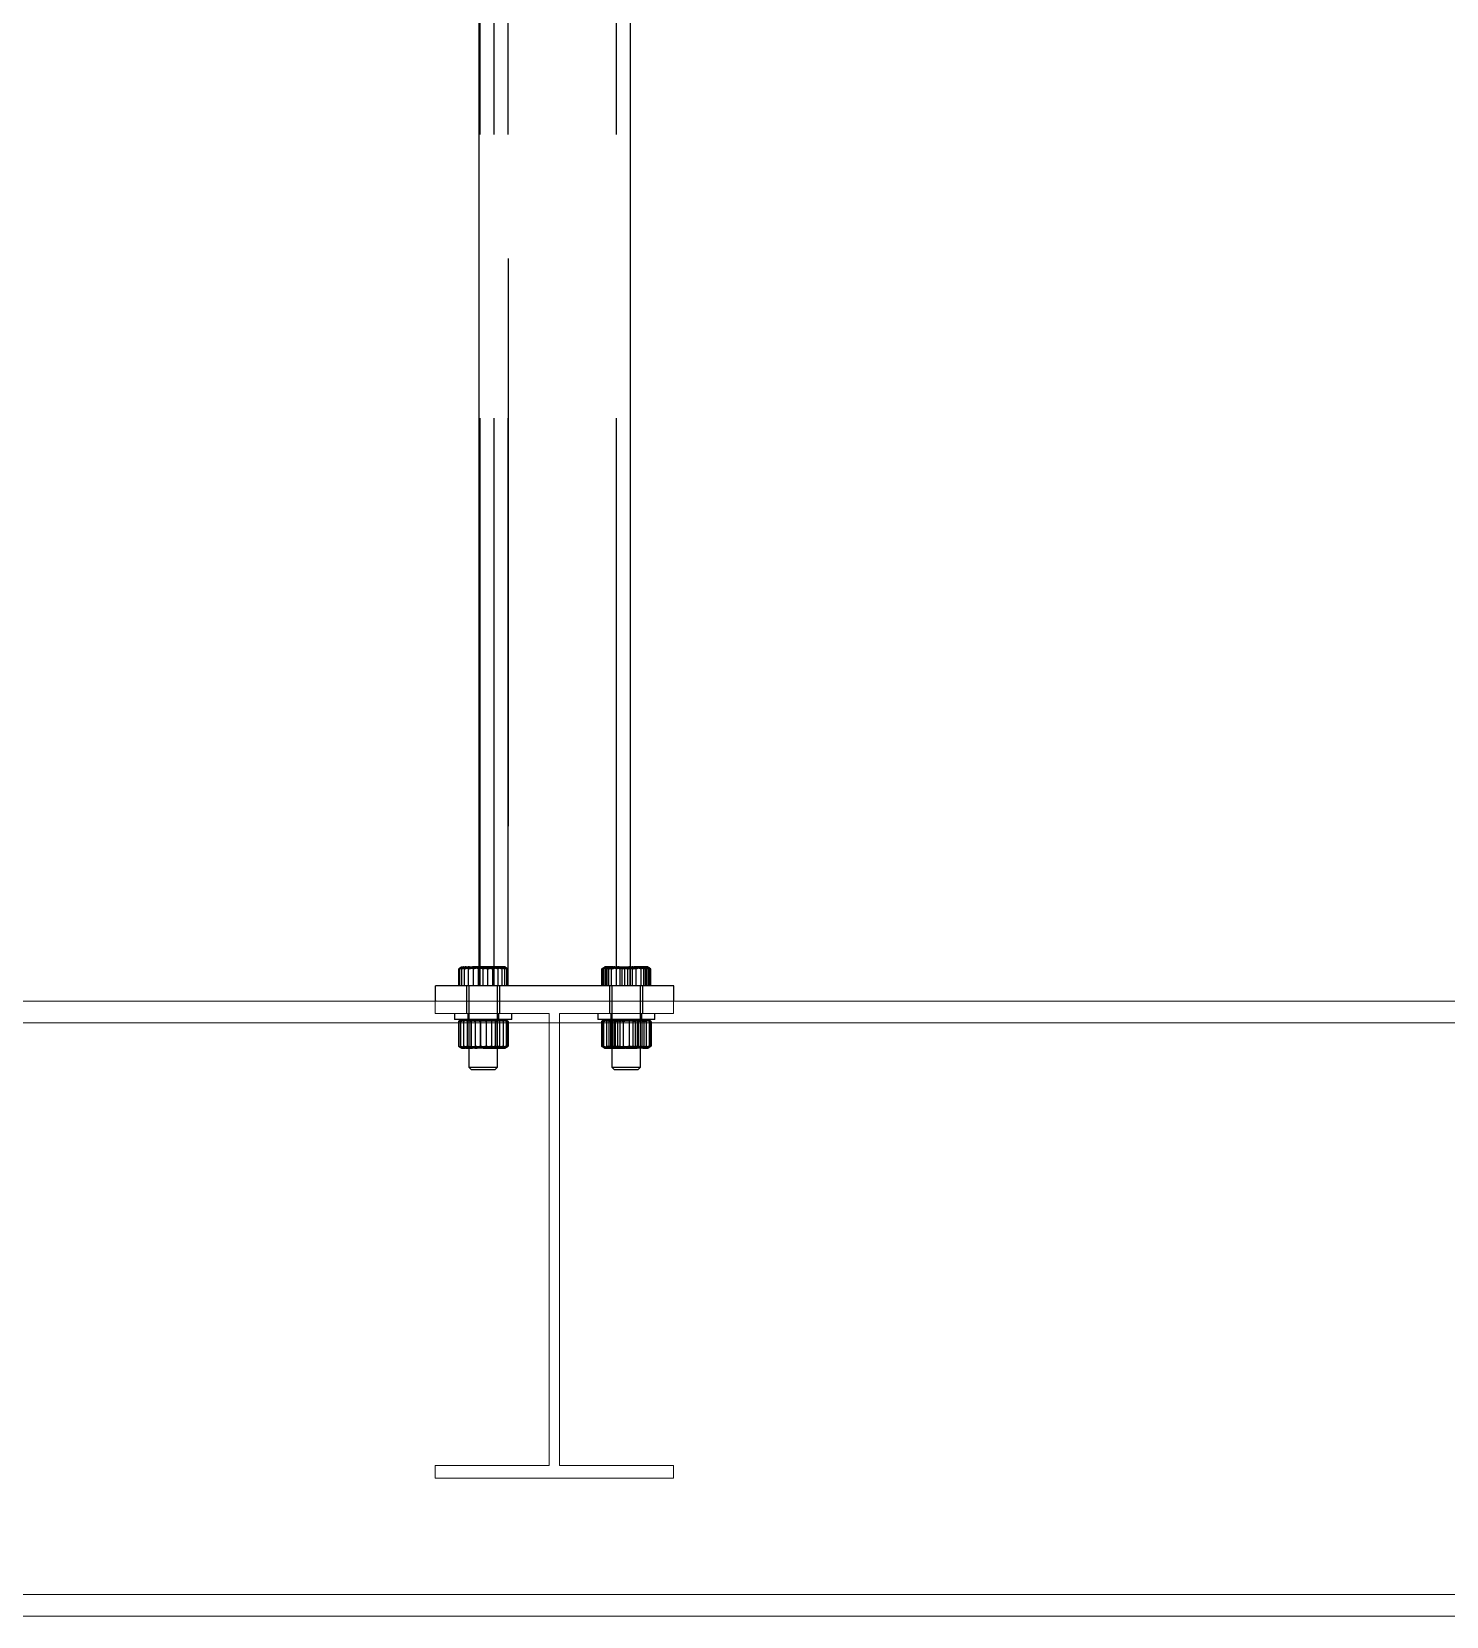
# Model space of a CAD drawing. Header units: metres. Extents: x 0 to 63075, y 0 to 44550.
# Drawn here: x 36156 to 36749, y 33414 to 34079 of the extents above; entities that cross this region are included whole.
import ezdxf

# ---------------------------------------------------------------- set-up
doc = ezdxf.new("R2010")
doc.units = ezdxf.units.M
doc.header["$LTSCALE"] = 75
doc.linetypes.add('DASHED2', pattern=[0.375, 0.25, -0.125])
doc.linetypes.add('HIDDEN2', pattern=[4.7625, 3.175, -1.5875])
for name, color, linetype in [('SDM', 7, 'Continuous'), ('SL1', 8, 'Continuous'), ('SL4', 4, 'Continuous'), ('ST1', 7, 'HIDDEN2')]:
    doc.layers.add(name, color=color, linetype=linetype)

# ---------------------------------------------------------------- blocks, each defined once
blk = doc.blocks.new('A$C24fbfe94')
at = {"layer": 'SL1', "lineweight": 0}
for p, q in [((2950.01, 4290), (2267.01, 4290)), ((3050.01, 4290), (2950.01, 4290)), ((2950.01, 4290), (2950.01, 4284.8)), ((3714.51, 4290), (3050.01, 4290)), ((3050.01, 4290), (3050.01, 4284.8)), ((2997.86, 4280.9), (2203.41, 4280.9)), ((2950.01, 4284.8), (2997.86, 4284.8)), ((2997.86, 4284.8), (2997.86, 4095.2)), ((3050.01, 4284.8), (3002.16, 4284.8)), ((3002.16, 4284.8), (3002.16, 4095.2)), ((3714.51, 4280.9), (3002.16, 4280.9)), ((2997.86, 4095.2), (2950.01, 4095.2)), ((2950.01, 4095.2), (2950.01, 4090)), ((3050.01, 4095.2), (3002.16, 4095.2)), ((3050.01, 4090), (3050.01, 4095.2)), ((2950.01, 4090), (3050.01, 4090)), ((3714.51, 4041.1), (1385.51, 4041.1)), ((3714.51, 4032), (1385.51, 4032))]:
    blk.add_line(p, q, dxfattribs=at)
at = {"layer": 'SL1', "linetype": 'DASHED2', "lineweight": 0}
for p, q in [((3050.01, 4290), (2950.01, 4290)), ((3050.01, 4290), (2950.01, 4290)), ((2950.01, 4290), (2950.01, 4284.8)), ((3050.01, 4284.8), (3050.01, 4290)), ((2950.01, 4284.8), (2997.86, 4284.8)), ((2997.86, 4284.8), (2997.86, 4095.2)), ((3002.16, 4280.9), (2997.86, 4280.9)), ((3002.16, 4095.2), (3002.16, 4284.8)), ((3002.16, 4284.8), (3050.01, 4284.8)), ((2997.86, 4095.2), (2950.01, 4095.2)), ((2950.01, 4095.2), (2950.01, 4090)), ((3050.01, 4095.2), (3002.16, 4095.2)), ((3050.01, 4090), (3050.01, 4095.2)), ((2950.01, 4090), (3050.01, 4090))]:
    blk.add_line(p, q, dxfattribs=at)
blk = doc.blocks.new('A$Cf5e9a517')
at = {"layer": 'SL4'}
for p, q in [((181.25, 120.65), (181.25, 1456.35)), ((244.75, 120.65), (244.75, 1456.35)), ((172.68, 112.7), (172.68, 119.85)), ((173.18, 112.7), (173.18, 119.85)), ((173.84, 120.56), (173.2, 120.19)), ((174, 120.65), (178.5, 120.65)), ((174, 112.7), (174, 119.85)), ((187.5, 120.65), (178.5, 120.65)), ((183, 112.7), (183, 119.85)), ((192, 120.65), (187.5, 120.65)), ((192, 112.7), (192, 119.85)), ((233.28, 112.7), (233.28, 119.85)), ((237.3, 120.65), (234, 120.65)), ((237.3, 120.65), (246.18, 120.65)), ((241.32, 112.7), (241.32, 119.85)), ((251.88, 120.65), (246.18, 120.65)), ((251.04, 112.7), (251.04, 119.85)), ((252.8, 120.19), (252.32, 120.47)), ((252.72, 112.7), (252.72, 119.85)), ((252.77, 119.93), (253.03, 119.85)), ((253.32, 119.85), (252.78, 120.16)), ((253.03, 112.7), (253.03, 119.85)), ((253.17, 119.9), (253.32, 119.85)), ((253.32, 112.7), (253.32, 119.85)), ((163, 106.35), (163, 112.7)), ((263, 112.7), (163, 112.7)), ((163.29, 106.35), (163, 106.35)), ((263, 106.35), (263, 112.7)), ((171, 101.12), (171, 98.62)), ((195, 98.62), (195, 101.12)), ((231, 101.12), (231, 98.62)), ((255, 98.62), (255, 101.12)), ((195, 98.62), (171, 98.62)), ((174, 98.62), (172.61, 97.82)), ((172.61, 97.82), (172.61, 87.42)), ((177.8, 97.82), (177.8, 87.42)), ((188.2, 97.82), (188.2, 87.42)), ((193.39, 97.82), (192, 98.62)), ((193.39, 97.82), (193.39, 87.42)), ((235.4, 98.62), (231, 98.62)), ((232.63, 97.82), (232.63, 87.42)), ((232.74, 97.82), (232.74, 87.42)), ((233.37, 98.25), (232.96, 98.02)), ((234, 98.62), (233.37, 98.25)), ((255, 98.62), (235.4, 98.62)), ((236.42, 97.82), (236.42, 87.42)), ((246.67, 97.82), (246.67, 87.42)), ((252.63, 98.25), (252, 98.62)), ((253.26, 97.82), (252.62, 98.23)), ((253.04, 98.02), (252.63, 98.25)), ((253.26, 97.82), (253.26, 87.42)), ((253.37, 97.82), (253.37, 87.42)), ((172.61, 87.42), (174, 86.62)), ((174, 86.62), (175.21, 86.62)), ((183, 86.62), (175.21, 86.62)), ((177, 86.62), (177, 78.66)), ((183, 86.62), (190.79, 86.62)), ((189, 78.66), (189, 86.62)), ((190.79, 86.62), (192, 86.62)), ((192, 86.62), (193.39, 87.42)), ((232.96, 87.22), (233.37, 86.99)), ((233.37, 86.99), (234, 86.62)), ((234, 86.62), (234.58, 86.62)), ((234.58, 86.62), (241.54, 86.62)), ((237, 86.62), (237, 78.66)), ((249.96, 86.62), (241.54, 86.62)), ((249, 78.66), (249, 86.62)), ((249.96, 86.62), (252, 86.62)), ((252, 86.62), (252.63, 86.99)), ((253.26, 87.42), (252.62, 87.01)), ((252.63, 86.99), (253.04, 87.22)), ((177, 78.66), (177.96, 77.7)), ((177, 78.66), (189, 78.66)), ((177.96, 77.7), (188.04, 77.7)), ((188.04, 77.7), (189, 78.66)), ((237, 78.66), (237.96, 77.7)), ((237, 78.66), (239.2, 78.66)), ((237.96, 77.7), (239.81, 77.7)), ((239.2, 78.66), (249, 78.66)), ((239.81, 77.7), (248.04, 77.7)), ((248.04, 77.7), (249, 78.66))]:
    blk.add_line(p, q, dxfattribs=at)
for points, knots in [([(172.68, 119.85), (172.81, 119.95), (172.98, 120.09), (173.17, 120.15), (173.22, 120.16)], [0, 0, 0, 0, 0.741562, 1, 1, 1, 1]), ([(173.18, 119.85), (173.24, 119.94), (173.56, 120.41), (173.89, 120.55), (174.16, 120.65)], [0, 0, 0, 0, 0.1963527, 1, 1, 1, 1]), ([(174, 119.85), (174.73, 120.07), (176.21, 120.52), (177.73, 120.61), (178.5, 120.65)], [0, 0, 0, 0, 0.495458, 1, 1, 1, 1]), ([(174, 120.65), (174, 120.64), (174, 120.61), (174, 120.18), (174, 119.85)], [0, 0, 0, 0, 0.220364, 1, 1, 1, 1]), ([(178.5, 120.65), (178.61, 120.65), (179.41, 120.64), (180.94, 120.47), (182.31, 120.05), (183, 119.85)], [0, 0, 0, 0, 0.07009, 0.530784, 1, 1, 1, 1]), ([(183, 119.85), (183.73, 120.07), (185.21, 120.52), (186.73, 120.61), (187.5, 120.65)], [0, 0, 0, 0, 0.495458, 1, 1, 1, 1]), ([(187.5, 120.65), (187.61, 120.65), (188.41, 120.64), (189.94, 120.47), (191.31, 120.05), (192, 119.85)], [0, 0, 0, 0, 0.07009, 0.530784, 1, 1, 1, 1]), ([(192, 119.85), (192, 120.18), (192, 120.61), (192, 120.64), (192, 120.65)], [0, 0, 0, 0, 0.779636, 1, 1, 1, 1]), ([(233.28, 119.85), (233.53, 119.94), (234.84, 120.41), (236.2, 120.55), (237.3, 120.65)], [0, 0, 0, 0, 0.196353, 1, 1, 1, 1]), ([(234.12, 120.65), (234.1, 120.65), (233.95, 120.64), (233.66, 120.47), (233.41, 120.05), (233.28, 119.85)], [0, 0, 0, 0, 0.07009, 0.530784, 1, 1, 1, 1]), ([(237.3, 120.65), (237.6, 120.64), (238.96, 120.61), (240.28, 120.18), (241.32, 119.85)], [0, 0, 0, 0, 0.220364, 1, 1, 1, 1]), ([(241.32, 119.85), (242.11, 120.07), (243.7, 120.52), (245.35, 120.61), (246.18, 120.65)], [0, 0, 0, 0, 0.495458, 1, 1, 1, 1]), ([(246.18, 120.65), (246.29, 120.65), (247.17, 120.64), (248.81, 120.47), (250.29, 120.05), (251.04, 119.85)], [0, 0, 0, 0, 0.07009, 0.530784, 1, 1, 1, 1]), ([(251.04, 119.85), (251.18, 120.07), (251.45, 120.52), (251.74, 120.61), (251.88, 120.65)], [0, 0, 0, 0, 0.495458, 1, 1, 1, 1]), ([(251.88, 120.65), (251.9, 120.65), (252.05, 120.64), (252.34, 120.47), (252.59, 120.05), (252.72, 119.85)], [0, 0, 0, 0, 0.07009, 0.530784, 1, 1, 1, 1]), ([(253.03, 119.85), (252.81, 120.1), (252.58, 120.37), (252.33, 120.45), (252.31, 120.45)], [0, 0, 0, 0, 0.902304, 1, 1, 1, 1]), ([(172.61, 97.82), (173.03, 98.04), (173.88, 98.49), (174.76, 98.58), (175.21, 98.62)], [0, 0, 0, 0, 0.495458, 1, 1, 1, 1]), ([(175.21, 98.62), (175.27, 98.62), (175.73, 98.61), (176.61, 98.44), (177.4, 98.02), (177.8, 97.82)], [0, 0, 0, 0, 0.07009, 0.530784, 1, 1, 1, 1]), ([(183, 98.62), (182.53, 98.61), (180.77, 98.56), (179.06, 98.13), (177.8, 97.82)], [0, 0, 0, 0, 0.268634, 1, 1, 1, 1]), ([(188.2, 97.82), (187.76, 97.94), (186.07, 98.41), (184.31, 98.53), (183, 98.62)], [0, 0, 0, 0, 0.2575513, 1, 1, 1, 1]), ([(188.2, 97.82), (188.62, 98.04), (189.47, 98.49), (190.35, 98.58), (190.79, 98.62)], [0, 0, 0, 0, 0.495458, 1, 1, 1, 1]), ([(190.79, 98.62), (190.86, 98.62), (191.32, 98.61), (192.2, 98.44), (192.99, 98.02), (193.39, 97.82)], [0, 0, 0, 0, 0.07009, 0.530784, 1, 1, 1, 1]), ([(232.74, 97.82), (233.04, 98.04), (233.64, 98.49), (234.27, 98.58), (234.58, 98.62)], [0, 0, 0, 0, 0.495458, 1, 1, 1, 1]), ([(234.58, 98.62), (234.62, 98.62), (234.95, 98.61), (235.57, 98.44), (236.13, 98.02), (236.42, 97.82)], [0, 0, 0, 0, 0.07009, 0.5307844, 1, 1, 1, 1]), ([(236.42, 97.82), (237.25, 98.04), (238.93, 98.49), (240.67, 98.58), (241.54, 98.62)], [0, 0, 0, 0, 0.495458, 1, 1, 1, 1]), ([(241.54, 98.62), (241.66, 98.62), (242.59, 98.61), (244.32, 98.44), (245.88, 98.02), (246.67, 97.82)], [0, 0, 0, 0, 0.07009, 0.530784, 1, 1, 1, 1]), ([(249.96, 98.62), (249.66, 98.61), (248.55, 98.56), (247.46, 98.13), (246.67, 97.82)], [0, 0, 0, 0, 0.268634, 1, 1, 1, 1]), ([(253.26, 97.82), (252.98, 97.94), (251.91, 98.41), (250.79, 98.53), (249.96, 98.62)], [0, 0, 0, 0, 0.2575513, 1, 1, 1, 1]), ([(172.61, 87.42), (173.03, 87.2), (173.88, 86.75), (174.76, 86.66), (175.21, 86.62)], [0, 0, 0, 0, 0.495458, 1, 1, 1, 1]), ([(175.21, 86.62), (175.27, 86.62), (175.73, 86.63), (176.61, 86.8), (177.4, 87.22), (177.8, 87.42)], [0, 0, 0, 0, 0.07009, 0.530784, 1, 1, 1, 1]), ([(183, 86.62), (182.53, 86.63), (180.77, 86.68), (179.06, 87.11), (177.8, 87.42)], [0, 0, 0, 0, 0.268634, 1, 1, 1, 1]), ([(188.2, 87.42), (187.76, 87.3), (186.07, 86.83), (184.31, 86.71), (183, 86.62)], [0, 0, 0, 0, 0.2575513, 1, 1, 1, 1]), ([(188.2, 87.42), (188.62, 87.2), (189.47, 86.75), (190.35, 86.66), (190.79, 86.62)], [0, 0, 0, 0, 0.495458, 1, 1, 1, 1]), ([(190.79, 86.62), (190.86, 86.62), (191.32, 86.63), (192.2, 86.8), (192.99, 87.22), (193.39, 87.42)], [0, 0, 0, 0, 0.07009, 0.530784, 1, 1, 1, 1]), ([(232.74, 87.42), (233.04, 87.2), (233.64, 86.75), (234.27, 86.66), (234.58, 86.62)], [0, 0, 0, 0, 0.495458, 1, 1, 1, 1]), ([(234.58, 86.62), (234.62, 86.62), (234.95, 86.63), (235.57, 86.8), (236.13, 87.22), (236.42, 87.42)], [0, 0, 0, 0, 0.07009, 0.530784, 1, 1, 1, 1]), ([(236.42, 87.42), (237.25, 87.2), (238.93, 86.75), (240.67, 86.66), (241.54, 86.62)], [0, 0, 0, 0, 0.495458, 1, 1, 1, 1]), ([(241.54, 86.62), (241.66, 86.62), (242.59, 86.63), (244.32, 86.8), (245.88, 87.22), (246.67, 87.42)], [0, 0, 0, 0, 0.07009, 0.530784, 1, 1, 1, 1]), ([(249.96, 86.62), (249.66, 86.63), (248.55, 86.68), (247.46, 87.11), (246.67, 87.42)], [0, 0, 0, 0, 0.268634, 1, 1, 1, 1]), ([(253.26, 87.42), (252.98, 87.3), (251.91, 86.83), (250.79, 86.71), (249.96, 86.62)], [0, 0, 0, 0, 0.2575513, 1, 1, 1, 1])]:
    blk.add_open_spline(points, degree=3, knots=knots, dxfattribs=at)
at = {"layer": 'ST1'}
for p, q in [((193.45, 112.7), (193.45, 1450)), ((238.9, 112.7), (238.9, 1450)), ((187.6, 112.7), (187.6, 1444.15)), ((181.75, 112.7), (181.75, 1392.85)), ((193.45, 775), (193.45, 112.7)), ((172.68, 112.7), (172.68, 119.85)), ((173.2, 120.19), (173.2, 120.19)), ((173.22, 120.16), (174.73, 120.65)), ((175.14, 112.7), (175.14, 119.85)), ((176.76, 112.7), (176.76, 119.85)), ((176.79, 112.7), (176.79, 119.85)), ((178.89, 112.7), (178.89, 119.85)), ((178.92, 112.7), (178.92, 119.85)), ((181.04, 112.7), (181.04, 119.85)), ((181.25, 112.7), (181.25, 120.65)), ((184.96, 112.7), (184.96, 119.85)), ((187.08, 112.7), (187.08, 119.85)), ((187.11, 112.7), (187.11, 119.85)), ((189.21, 112.7), (189.21, 119.85)), ((189.24, 112.7), (189.24, 119.85)), ((190.86, 112.7), (190.86, 119.85)), ((192.8, 120.19), (192, 120.65)), ((192.8, 120.19), (192.8, 120.19)), ((192.82, 112.7), (192.82, 119.85)), ((193.32, 112.7), (193.32, 119.85)), ((193.32, 112.7), (193.32, 119.85)), ((232.68, 112.7), (232.68, 119.85)), ((232.97, 112.7), (232.97, 119.85)), ((233.68, 120.47), (233.2, 120.19)), ((234, 120.65), (233.68, 120.47)), ((235.5, 120.35), (233.69, 119.85)), ((233.69, 112.7), (233.69, 119.85)), ((234.02, 120.65), (234, 120.65)), ((234.12, 120.65), (234.02, 120.65)), ((234.35, 112.7), (234.35, 119.85)), ((234.96, 112.7), (234.96, 119.85)), ((235.62, 112.7), (235.62, 119.85)), ((236.76, 112.7), (236.76, 119.85)), ((237.56, 120.44), (239.01, 120.65)), ((238.92, 112.7), (238.92, 119.85)), ((240.36, 112.7), (240.36, 119.85)), ((242.34, 112.7), (242.34, 119.85)), ((243.66, 112.7), (243.66, 119.85)), ((244.68, 112.7), (244.68, 119.85)), ((244.75, 112.7), (244.75, 120.65)), ((245.64, 112.7), (245.64, 119.85)), ((247.08, 112.7), (247.08, 119.85)), ((249.24, 112.7), (249.24, 119.85)), ((250.38, 112.7), (250.38, 119.85)), ((251.65, 112.7), (251.65, 119.85)), ((251.98, 120.65), (251.88, 120.65)), ((252.32, 120.47), (252, 120.65)), ((252.31, 112.7), (252.31, 119.85)), ((176, 112.7), (176, 106.35)), ((176, 106.35), (176, 101.12)), ((177, 112.7), (177, 86.62)), ((189, 86.62), (189, 112.7)), ((190, 106.35), (190, 112.7)), ((190, 101.12), (190, 106.35)), ((236, 112.7), (236, 106.35)), ((236, 106.35), (236, 101.12)), ((237, 112.7), (237, 86.62)), ((249, 86.62), (249, 112.7)), ((250, 106.35), (250, 112.7)), ((250, 101.12), (250, 106.35)), ((176.5, 101.12), (176.5, 98.62)), ((189.5, 98.62), (189.5, 101.12)), ((236.5, 101.12), (236.5, 98.62)), ((249.5, 98.62), (249.5, 101.12)), ((172.79, 97.82), (172.79, 87.42)), ((173.44, 97.82), (173.44, 87.42)), ((173.46, 97.82), (173.46, 87.42)), ((174.67, 97.82), (174.67, 87.42)), ((174.69, 97.82), (174.69, 87.42)), ((176.2, 97.82), (176.2, 87.42)), ((177, 98.62), (177, 98.59)), ((183, 98.59), (177, 98.59)), ((177, 98.59), (177.9, 97.96)), ((180.52, 98.19), (177.6, 98.62)), ((177.68, 98.46), (179.46, 98.62)), ((188.1, 97.96), (177.9, 97.96)), ((177.9, 97.96), (177.9, 87.25)), ((179.59, 97.82), (179.59, 87.42)), ((181.76, 97.82), (181.48, 97.91)), ((181.76, 97.82), (181.76, 87.42)), ((181.79, 97.82), (181.79, 87.42)), ((189, 98.59), (183, 98.59)), ((183.93, 97.89), (184.24, 97.82)), ((184.21, 97.82), (184.21, 87.42)), ((186.93, 98.47), (184.24, 97.82)), ((184.24, 97.82), (184.24, 87.42)), ((186.41, 97.82), (186.41, 87.42)), ((188.4, 98.62), (187.88, 98.59)), ((188.1, 97.96), (189, 98.59)), ((188.1, 87.25), (188.1, 97.96)), ((189, 98.59), (189, 98.62)), ((191.31, 97.82), (189.75, 98.21)), ((189.8, 97.82), (189.8, 87.42)), ((191.31, 97.82), (191.31, 87.42)), ((191.33, 97.82), (191.33, 87.42)), ((192.54, 97.82), (192.54, 87.42)), ((192.56, 97.82), (192.56, 87.42)), ((193.21, 97.82), (193.21, 87.42)), ((232.95, 97.82), (232.95, 87.42)), ((233.44, 97.82), (233.44, 87.42)), ((234.69, 97.82), (234.69, 87.42)), ((235.69, 97.82), (235.69, 87.42)), ((237, 98.62), (237, 98.59)), ((247.64, 98.59), (237, 98.59)), ((237, 98.59), (237.9, 97.96)), ((237.24, 97.82), (237.24, 87.42)), ((248.1, 97.96), (237.9, 97.96)), ((237.9, 97.96), (237.9, 87.25)), ((238.39, 97.82), (238.39, 87.42)), ((239.33, 97.82), (239.33, 87.42)), ((240.26, 97.82), (240.26, 87.42)), ((241.75, 97.82), (241.75, 87.42)), ((244.25, 97.82), (244.25, 87.42)), ((245.74, 97.82), (245.74, 87.42)), ((247.61, 97.82), (247.61, 87.42)), ((249, 98.59), (247.64, 98.59)), ((248.1, 97.96), (249, 98.59)), ((248.1, 87.25), (248.1, 97.96)), ((248.76, 97.82), (248.76, 87.42)), ((249, 98.59), (249, 98.62)), ((250.93, 98.44), (249.39, 98.62)), ((249.58, 97.82), (249.58, 87.42)), ((250.31, 97.82), (250.31, 87.42)), ((251.79, 98.42), (250.49, 98.62)), ((251.31, 97.82), (251.31, 87.42)), ((253.05, 97.82), (251.43, 98.34)), ((253.37, 97.82), (252.1, 98.34)), ((252.56, 97.82), (252.56, 87.42)), ((253.05, 97.82), (253.05, 87.42)), ((177.9, 87.25), (177, 86.62)), ((180.52, 87.05), (177.6, 86.62)), ((177.68, 86.78), (179.46, 86.62)), ((177.9, 87.25), (183, 87.25)), ((181.76, 87.42), (181.48, 87.33)), ((183, 87.25), (188.1, 87.25)), ((183.93, 87.35), (184.24, 87.42)), ((186.93, 86.77), (184.24, 87.42)), ((188.4, 86.62), (187.88, 86.65)), ((189, 86.62), (188.1, 87.25)), ((191.31, 87.42), (189.75, 87.03)), ((234.07, 86.62), (233.93, 86.67)), ((237.9, 87.25), (237, 86.62)), ((237.9, 87.25), (246.95, 87.25)), ((246.95, 87.25), (248.06, 87.25)), ((249, 86.62), (248.1, 87.25)), ((250.93, 86.8), (249.39, 86.62)), ((251.79, 86.82), (250.49, 86.62)), ((253.05, 87.42), (251.43, 86.9)), ((252.06, 86.75), (251.93, 86.62)), ((253.37, 87.42), (252.1, 86.9))]:
    blk.add_line(p, q, dxfattribs=at)
for points, knots in [([(175.78, 120.65), (175.71, 120.65), (175.15, 120.64), (174.1, 120.47), (173.16, 120.05), (172.68, 119.85)], [0, 0, 0, 0, 0.07009, 0.530784, 1, 1, 1, 1]), ([(177.11, 120.65), (177.02, 120.65), (176.31, 120.64), (174.98, 120.47), (173.79, 120.05), (173.18, 119.85)], [0, 0, 0, 0, 0.07009, 0.530784, 1, 1, 1, 1]), ([(174.72, 120.65), (174.68, 120.65), (174.31, 120.64), (173.8, 120.53), (173.35, 120.25), (173.21, 120.16)], [0, 0, 0, 0, 0.095136, 0.720455, 1, 1, 1, 1]), ([(174.16, 120.65), (174.23, 120.64), (174.57, 120.61), (174.89, 120.18), (175.14, 119.85)], [0, 0, 0, 0, 0.220364, 1, 1, 1, 1]), ([(174.73, 120.65), (174.89, 120.64), (175.58, 120.61), (176.26, 120.18), (176.79, 119.85)], [0, 0, 0, 0, 0.220364, 1, 1, 1, 1]), ([(175.14, 119.85), (175.94, 120.07), (177.55, 120.52), (179.21, 120.61), (180.05, 120.65)], [0, 0, 0, 0, 0.495458, 1, 1, 1, 1]), ([(178.89, 119.85), (178.38, 120.07), (177.37, 120.52), (176.31, 120.61), (175.78, 120.65)], [0, 0, 0, 0, 0.495458, 1, 1, 1, 1]), ([(176.79, 119.85), (177.63, 120.07), (179.32, 120.52), (181.07, 120.61), (181.95, 120.65)], [0, 0, 0, 0, 0.495458, 1, 1, 1, 1]), ([(181.04, 119.85), (180.4, 120.07), (179.12, 120.52), (177.78, 120.61), (177.11, 120.65)], [0, 0, 0, 0, 0.495458, 1, 1, 1, 1]), ([(184.05, 120.65), (183.93, 120.65), (183, 120.64), (181.25, 120.47), (179.68, 120.05), (178.89, 119.85)], [0, 0, 0, 0, 0.07009, 0.5307844, 1, 1, 1, 1]), ([(180.05, 120.65), (180.17, 120.65), (181.05, 120.64), (182.71, 120.47), (184.2, 120.05), (184.96, 119.85)], [0, 0, 0, 0, 0.07009, 0.530784, 1, 1, 1, 1]), ([(185.95, 120.65), (185.83, 120.65), (184.95, 120.64), (183.29, 120.47), (181.8, 120.05), (181.04, 119.85)], [0, 0, 0, 0, 0.07009, 0.530784, 1, 1, 1, 1]), ([(181.95, 120.65), (182.07, 120.65), (183, 120.64), (184.75, 120.47), (186.32, 120.05), (187.11, 119.85)], [0, 0, 0, 0, 0.07009, 0.5307844, 1, 1, 1, 1]), ([(189.21, 119.85), (188.37, 120.07), (186.68, 120.52), (184.93, 120.61), (184.05, 120.65)], [0, 0, 0, 0, 0.495458, 1, 1, 1, 1]), ([(184.96, 119.85), (185.6, 120.07), (186.88, 120.52), (188.22, 120.61), (188.89, 120.65)], [0, 0, 0, 0, 0.495458, 1, 1, 1, 1]), ([(190.86, 119.85), (190.06, 120.07), (188.45, 120.52), (186.79, 120.61), (185.95, 120.65)], [0, 0, 0, 0, 0.495458, 1, 1, 1, 1]), ([(187.11, 119.85), (187.62, 120.07), (188.63, 120.52), (189.69, 120.61), (190.22, 120.65)], [0, 0, 0, 0, 0.495458, 1, 1, 1, 1]), ([(188.89, 120.65), (188.98, 120.65), (189.69, 120.64), (191.02, 120.47), (192.21, 120.05), (192.82, 119.85)], [0, 0, 0, 0, 0.07009, 0.530784, 1, 1, 1, 1]), ([(191.27, 120.65), (190.71, 120.55), (190.01, 120.41), (189.34, 119.94), (189.21, 119.85)], [0, 0, 0, 0, 0.803647, 1, 1, 1, 1]), ([(190.22, 120.65), (190.29, 120.65), (190.85, 120.64), (191.9, 120.47), (192.84, 120.05), (193.32, 119.85)], [0, 0, 0, 0, 0.07009, 0.530784, 1, 1, 1, 1]), ([(191.84, 120.65), (191.57, 120.55), (191.24, 120.41), (190.92, 119.94), (190.86, 119.85)], [0, 0, 0, 0, 0.803647, 1, 1, 1, 1]), ([(193.32, 119.85), (192.79, 120.18), (192.11, 120.61), (191.42, 120.64), (191.27, 120.65)], [0, 0, 0, 0, 0.7796361, 1, 1, 1, 1]), ([(192.82, 119.85), (192.57, 120.18), (192.24, 120.61), (191.91, 120.64), (191.84, 120.65)], [0, 0, 0, 0, 0.779636, 1, 1, 1, 1]), ([(232.68, 119.85), (233.01, 120.07), (233.68, 120.52), (234.37, 120.61), (234.72, 120.65)], [0, 0, 0, 0, 0.495458, 1, 1, 1, 1]), ([(235.8, 120.65), (235.73, 120.65), (235.17, 120.64), (234.11, 120.47), (233.16, 120.05), (232.68, 119.85)], [0, 0, 0, 0, 0.07009, 0.530784, 1, 1, 1, 1]), ([(236.67, 120.65), (236.58, 120.65), (235.92, 120.64), (234.67, 120.47), (233.54, 120.05), (232.97, 119.85)], [0, 0, 0, 0, 0.07009, 0.530784, 1, 1, 1, 1]), ([(232.97, 119.85), (233.19, 120.1), (233.42, 120.37), (233.67, 120.45), (233.69, 120.45)], [0, 0, 0, 0, 0.902304, 1, 1, 1, 1]), ([(234.02, 120.65), (234.03, 120.65), (234.09, 120.64), (234.2, 120.47), (234.3, 120.05), (234.35, 119.85)], [0, 0, 0, 0, 0.07009, 0.530784, 1, 1, 1, 1]), ([(234.96, 119.85), (234.82, 120.07), (234.55, 120.52), (234.26, 120.61), (234.12, 120.65)], [0, 0, 0, 0, 0.495458, 1, 1, 1, 1]), ([(234.3, 120.65), (234.33, 120.65), (234.56, 120.64), (235.01, 120.47), (235.41, 120.05), (235.62, 119.85)], [0, 0, 0, 0, 0.07009, 0.530784, 1, 1, 1, 1]), ([(234.35, 119.85), (234.65, 119.94), (235.54, 120.23), (236.47, 120.32), (237.09, 120.38)], [0, 0, 0, 0, 0.33223, 1, 1, 1, 1]), ([(234.72, 120.65), (234.77, 120.65), (235.14, 120.64), (235.83, 120.47), (236.45, 120.05), (236.76, 119.85)], [0, 0, 0, 0, 0.07009, 0.5307844, 1, 1, 1, 1]), ([(239.82, 120.65), (239.71, 120.65), (238.83, 120.64), (237.19, 120.47), (235.71, 120.05), (234.96, 119.85)], [0, 0, 0, 0, 0.07009, 0.530784, 1, 1, 1, 1]), ([(235.62, 119.85), (235.94, 119.94), (237.57, 120.41), (239.27, 120.55), (240.63, 120.65)], [0, 0, 0, 0, 0.196353, 1, 1, 1, 1]), ([(238.92, 119.85), (238.42, 120.07), (237.39, 120.52), (236.34, 120.61), (235.8, 120.65)], [0, 0, 0, 0, 0.495458, 1, 1, 1, 1]), ([(238.01, 120.65), (237.91, 120.65), (237.29, 120.65), (236.68, 120.55), (236.17, 120.46)], [0, 0, 0, 0, 0.166456, 1, 1, 1, 1]), ([(240.36, 119.85), (239.76, 120.07), (238.55, 120.52), (237.3, 120.61), (236.67, 120.65)], [0, 0, 0, 0, 0.495458, 1, 1, 1, 1]), ([(236.76, 119.85), (237.09, 119.94), (238.77, 120.41), (240.51, 120.55), (241.92, 120.65)], [0, 0, 0, 0, 0.196353, 1, 1, 1, 1]), ([(242.34, 119.85), (241.63, 120.07), (240.22, 120.52), (238.75, 120.61), (238.01, 120.65)], [0, 0, 0, 0, 0.495458, 1, 1, 1, 1]), ([(244.08, 120.65), (242.68, 120.55), (240.93, 120.41), (239.25, 119.94), (238.92, 119.85)], [0, 0, 0, 0, 0.803647, 1, 1, 1, 1]), ([(239.01, 120.65), (239.35, 120.64), (240.93, 120.61), (242.47, 120.18), (243.66, 119.85)], [0, 0, 0, 0, 0.220364, 1, 1, 1, 1]), ([(244.68, 119.85), (243.89, 120.07), (242.3, 120.52), (240.65, 120.61), (239.82, 120.65)], [0, 0, 0, 0, 0.495458, 1, 1, 1, 1]), ([(245.37, 120.65), (244.01, 120.55), (242.31, 120.41), (240.68, 119.94), (240.36, 119.85)], [0, 0, 0, 0, 0.803647, 1, 1, 1, 1]), ([(240.63, 120.65), (241, 120.64), (242.7, 120.61), (244.35, 120.18), (245.64, 119.85)], [0, 0, 0, 0, 0.220364, 1, 1, 1, 1]), ([(241.92, 120.65), (242.3, 120.64), (244.05, 120.61), (245.75, 120.18), (247.08, 119.85)], [0, 0, 0, 0, 0.220364, 1, 1, 1, 1]), ([(246.99, 120.65), (245.73, 120.55), (244.15, 120.41), (242.63, 119.94), (242.34, 119.85)], [0, 0, 0, 0, 0.803647, 1, 1, 1, 1]), ([(243.66, 119.85), (244.37, 120.07), (245.78, 120.52), (247.25, 120.61), (247.99, 120.65)], [0, 0, 0, 0, 0.495458, 1, 1, 1, 1]), ([(249.24, 119.85), (247.91, 120.18), (246.21, 120.61), (244.47, 120.64), (244.08, 120.65)], [0, 0, 0, 0, 0.779636, 1, 1, 1, 1]), ([(248.7, 120.65), (247.61, 120.55), (246.25, 120.41), (244.94, 119.94), (244.68, 119.85)], [0, 0, 0, 0, 0.803647, 1, 1, 1, 1]), ([(250.38, 119.85), (249.09, 120.18), (247.44, 120.61), (245.74, 120.64), (245.37, 120.65)], [0, 0, 0, 0, 0.779636, 1, 1, 1, 1]), ([(245.64, 119.85), (246.24, 120.07), (247.45, 120.52), (248.7, 120.61), (249.33, 120.65)], [0, 0, 0, 0, 0.495458, 1, 1, 1, 1]), ([(251.65, 119.85), (250.45, 120.18), (248.92, 120.61), (247.34, 120.64), (246.99, 120.65)], [0, 0, 0, 0, 0.779636, 1, 1, 1, 1]), ([(247.08, 119.85), (247.58, 120.07), (248.61, 120.52), (249.66, 120.61), (250.2, 120.65)], [0, 0, 0, 0, 0.495458, 1, 1, 1, 1]), ([(247.99, 120.65), (248.09, 120.65), (248.87, 120.64), (250.33, 120.47), (251.65, 120.05), (252.31, 119.85)], [0, 0, 0, 0, 0.07009, 0.530784, 1, 1, 1, 1]), ([(252.72, 119.85), (251.69, 120.18), (250.36, 120.61), (249, 120.64), (248.7, 120.65)], [0, 0, 0, 0, 0.779636, 1, 1, 1, 1]), ([(251.28, 120.65), (251.23, 120.65), (250.86, 120.64), (250.17, 120.47), (249.55, 120.05), (249.24, 119.85)], [0, 0, 0, 0, 0.07009, 0.530784, 1, 1, 1, 1]), ([(249.33, 120.65), (249.42, 120.65), (250.08, 120.64), (251.25, 120.48), (252.29, 120.1), (252.77, 119.93)], [0, 0, 0, 0, 0.0752891, 0.5701567, 1, 1, 1, 1]), ([(250.2, 120.65), (250.27, 120.65), (250.83, 120.64), (251.84, 120.48), (252.74, 120.09), (253.17, 119.9)], [0, 0, 0, 0, 0.073701, 0.55813, 1, 1, 1, 1]), ([(251.7, 120.65), (251.67, 120.65), (251.44, 120.64), (250.99, 120.47), (250.59, 120.05), (250.38, 119.85)], [0, 0, 0, 0, 0.07009, 0.530784, 1, 1, 1, 1]), ([(252.78, 120.16), (252.63, 120.26), (252.14, 120.57), (251.63, 120.62), (251.28, 120.65)], [0, 0, 0, 0, 0.3142302, 1, 1, 1, 1]), ([(251.98, 120.65), (251.97, 120.65), (251.91, 120.64), (251.8, 120.47), (251.7, 120.05), (251.65, 119.85)], [0, 0, 0, 0, 0.07009, 0.530784, 1, 1, 1, 1]), ([(172.79, 97.82), (173.35, 98.04), (174.46, 98.49), (175.61, 98.58), (176.19, 98.62)], [0, 0, 0, 0, 0.495458, 1, 1, 1, 1]), ([(173.46, 97.82), (174.13, 98.04), (175.5, 98.49), (176.91, 98.58), (177.62, 98.62)], [0, 0, 0, 0, 0.495458, 1, 1, 1, 1]), ([(174.06, 98.62), (174.08, 98.62), (174.19, 98.61), (174.4, 98.44), (174.59, 98.02), (174.69, 97.82)], [0, 0, 0, 0, 0.07009, 0.530784, 1, 1, 1, 1]), ([(174.67, 97.82), (174.57, 98.04), (174.37, 98.49), (174.16, 98.58), (174.06, 98.62)], [0, 0, 0, 0, 0.495458, 1, 1, 1, 1]), ([(176.2, 97.82), (175.92, 98.04), (175.37, 98.49), (174.79, 98.58), (174.5, 98.62)], [0, 0, 0, 0, 0.495458, 1, 1, 1, 1]), ([(179.44, 98.62), (179, 98.61), (177.39, 98.56), (175.82, 98.13), (174.67, 97.82)], [0, 0, 0, 0, 0.268634, 1, 1, 1, 1]), ([(177.6, 98.62), (177.22, 98.62), (176.7, 98.63), (176.2, 98.49), (176.07, 98.46)], [0, 0, 0, 0, 0.736225, 1, 1, 1, 1]), ([(176.19, 98.62), (176.27, 98.62), (176.88, 98.61), (178.03, 98.44), (179.07, 98.02), (179.59, 97.82)], [0, 0, 0, 0, 0.07009, 0.5307844, 1, 1, 1, 1]), ([(181.3, 98.62), (180.84, 98.61), (179.11, 98.56), (177.43, 98.13), (176.2, 97.82)], [0, 0, 0, 0, 0.268634, 1, 1, 1, 1]), ([(177.62, 98.62), (177.72, 98.62), (178.47, 98.61), (179.88, 98.44), (181.15, 98.02), (181.79, 97.82)], [0, 0, 0, 0, 0.07009, 0.530784, 1, 1, 1, 1]), ([(184.21, 97.82), (183.81, 97.94), (182.25, 98.41), (180.64, 98.53), (179.44, 98.62)], [0, 0, 0, 0, 0.257551, 1, 1, 1, 1]), ([(179.46, 98.62), (179.58, 98.62), (180.44, 98.61), (181.56, 98.52), (182.53, 98.25), (182.78, 98.19)], [0, 0, 0, 0, 0.10153, 0.768875, 1, 1, 1, 1]), ([(184.7, 98.62), (184.23, 98.61), (182.5, 98.56), (180.82, 98.13), (179.59, 97.82)], [0, 0, 0, 0, 0.268634, 1, 1, 1, 1]), ([(186.41, 97.82), (185.98, 97.94), (184.32, 98.41), (182.59, 98.53), (181.3, 98.62)], [0, 0, 0, 0, 0.257551, 1, 1, 1, 1]), ([(184.88, 98.47), (184.57, 98.45), (183.51, 98.35), (182.49, 98.04), (181.76, 97.82)], [0, 0, 0, 0, 0.285072, 1, 1, 1, 1]), ([(186.56, 98.62), (186.13, 98.61), (184.51, 98.56), (182.94, 98.13), (181.79, 97.82)], [0, 0, 0, 0, 0.268634, 1, 1, 1, 1]), ([(188.38, 98.62), (188.28, 98.62), (187.53, 98.61), (186.12, 98.44), (184.85, 98.02), (184.21, 97.82)], [0, 0, 0, 0, 0.07009, 0.5307844, 1, 1, 1, 1]), ([(189.8, 97.82), (189.37, 97.94), (187.71, 98.41), (185.98, 98.53), (184.7, 98.62)], [0, 0, 0, 0, 0.257551, 1, 1, 1, 1]), ([(186.54, 98.62), (186.42, 98.62), (186.23, 98.62), (186.04, 98.6), (185.96, 98.59)], [0, 0, 0, 0, 0.592511, 1, 1, 1, 1]), ([(189.81, 98.62), (189.73, 98.62), (189.12, 98.61), (187.97, 98.44), (186.93, 98.02), (186.41, 97.82)], [0, 0, 0, 0, 0.07009, 0.5307844, 1, 1, 1, 1]), ([(191.33, 97.82), (190.93, 97.94), (189.38, 98.41), (187.76, 98.53), (186.56, 98.62)], [0, 0, 0, 0, 0.257551, 1, 1, 1, 1]), ([(192.54, 97.82), (191.87, 98.04), (190.5, 98.49), (189.09, 98.58), (188.38, 98.62)], [0, 0, 0, 0, 0.495458, 1, 1, 1, 1]), ([(189.8, 97.82), (190.08, 98.04), (190.63, 98.49), (191.21, 98.58), (191.5, 98.62)], [0, 0, 0, 0, 0.495458, 1, 1, 1, 1]), ([(193.21, 97.82), (192.65, 98.04), (191.54, 98.49), (190.39, 98.58), (189.81, 98.62)], [0, 0, 0, 0, 0.495458, 1, 1, 1, 1]), ([(192.56, 97.82), (192.21, 97.95), (191.76, 98.13), (191.29, 98.19), (191.18, 98.21)], [0, 0, 0, 0, 0.768144, 1, 1, 1, 1]), ([(191.94, 98.62), (191.92, 98.62), (191.81, 98.61), (191.6, 98.44), (191.41, 98.02), (191.31, 97.82)], [0, 0, 0, 0, 0.07009, 0.530784, 1, 1, 1, 1]), ([(191.33, 97.82), (191.43, 98.04), (191.63, 98.49), (191.84, 98.58), (191.94, 98.62)], [0, 0, 0, 0, 0.495458, 1, 1, 1, 1]), ([(232.63, 97.82), (233.1, 98.04), (234.04, 98.49), (235.02, 98.58), (235.51, 98.62)], [0, 0, 0, 0, 0.495458, 1, 1, 1, 1]), ([(234.93, 98.62), (234.72, 98.61), (233.94, 98.56), (233.18, 98.13), (232.63, 97.82)], [0, 0, 0, 0, 0.2686336, 1, 1, 1, 1]), ([(236.04, 98.62), (235.74, 98.61), (234.62, 98.56), (233.54, 98.13), (232.74, 97.82)], [0, 0, 0, 0, 0.268634, 1, 1, 1, 1]), ([(232.95, 97.82), (233.54, 98.04), (234.74, 98.49), (235.98, 98.58), (236.61, 98.62)], [0, 0, 0, 0, 0.495458, 1, 1, 1, 1]), ([(233.44, 97.82), (234.12, 98.04), (235.48, 98.49), (236.89, 98.58), (237.6, 98.62)], [0, 0, 0, 0, 0.495458, 1, 1, 1, 1]), ([(234.69, 97.82), (234.64, 97.94), (234.43, 98.41), (234.22, 98.53), (234.07, 98.62)], [0, 0, 0, 0, 0.257551, 1, 1, 1, 1]), ([(235.69, 97.82), (235.57, 97.94), (235.12, 98.41), (234.66, 98.53), (234.32, 98.62)], [0, 0, 0, 0, 0.257551, 1, 1, 1, 1]), ([(239.47, 98.62), (239.36, 98.62), (238.5, 98.61), (236.88, 98.44), (235.42, 98.02), (234.69, 97.82)], [0, 0, 0, 0, 0.07009, 0.530784, 1, 1, 1, 1]), ([(237.24, 97.82), (237.05, 97.94), (236.29, 98.41), (235.51, 98.53), (234.93, 98.62)], [0, 0, 0, 0, 0.257551, 1, 1, 1, 1]), ([(235.51, 98.62), (235.58, 98.62), (236.09, 98.61), (237.07, 98.44), (237.95, 98.02), (238.39, 97.82)], [0, 0, 0, 0, 0.07009, 0.530784, 1, 1, 1, 1]), ([(240.71, 98.62), (240.59, 98.62), (239.69, 98.61), (237.99, 98.44), (236.46, 98.02), (235.69, 97.82)], [0, 0, 0, 0, 0.07009, 0.530784, 1, 1, 1, 1]), ([(239.33, 97.82), (239.05, 97.94), (237.98, 98.41), (236.86, 98.53), (236.04, 98.62)], [0, 0, 0, 0, 0.257551, 1, 1, 1, 1]), ([(236.61, 98.62), (236.69, 98.62), (237.35, 98.61), (238.59, 98.44), (239.7, 98.02), (240.26, 97.82)], [0, 0, 0, 0, 0.07009, 0.5307844, 1, 1, 1, 1]), ([(242.42, 98.62), (242.3, 98.62), (241.37, 98.61), (239.62, 98.44), (238.04, 98.02), (237.24, 97.82)], [0, 0, 0, 0, 0.07009, 0.5307844, 1, 1, 1, 1]), ([(237.6, 98.62), (237.69, 98.62), (238.44, 98.61), (239.85, 98.44), (241.11, 98.02), (241.75, 97.82)], [0, 0, 0, 0, 0.07009, 0.5307844, 1, 1, 1, 1]), ([(238.39, 97.82), (239.23, 98.04), (240.93, 98.49), (242.69, 98.58), (243.58, 98.62)], [0, 0, 0, 0, 0.495458, 1, 1, 1, 1]), ([(244.46, 98.62), (244.34, 98.62), (243.41, 98.61), (241.68, 98.44), (240.12, 98.02), (239.33, 97.82)], [0, 0, 0, 0, 0.07009, 0.5307844, 1, 1, 1, 1]), ([(244.25, 97.82), (243.47, 98.04), (241.91, 98.49), (240.29, 98.58), (239.47, 98.62)], [0, 0, 0, 0, 0.495458, 1, 1, 1, 1]), ([(240.26, 97.82), (241.08, 98.04), (242.73, 98.49), (244.43, 98.58), (245.29, 98.62)], [0, 0, 0, 0, 0.495458, 1, 1, 1, 1]), ([(245.74, 97.82), (244.92, 98.04), (243.27, 98.49), (241.57, 98.58), (240.71, 98.62)], [0, 0, 0, 0, 0.495458, 1, 1, 1, 1]), ([(241.75, 97.82), (242.53, 98.04), (244.09, 98.49), (245.71, 98.58), (246.53, 98.62)], [0, 0, 0, 0, 0.495458, 1, 1, 1, 1]), ([(247.61, 97.82), (246.77, 98.04), (245.07, 98.49), (243.31, 98.58), (242.42, 98.62)], [0, 0, 0, 0, 0.495458, 1, 1, 1, 1]), ([(243.58, 98.62), (243.7, 98.62), (244.63, 98.61), (246.38, 98.44), (247.96, 98.02), (248.76, 97.82)], [0, 0, 0, 0, 0.07009, 0.530784, 1, 1, 1, 1]), ([(248.4, 98.62), (248.31, 98.62), (247.56, 98.61), (246.15, 98.44), (244.89, 98.02), (244.25, 97.82)], [0, 0, 0, 0, 0.07009, 0.5307844, 1, 1, 1, 1]), ([(249.58, 97.82), (248.75, 98.04), (247.07, 98.49), (245.33, 98.58), (244.46, 98.62)], [0, 0, 0, 0, 0.495458, 1, 1, 1, 1]), ([(245.29, 98.62), (245.41, 98.62), (246.31, 98.61), (248.01, 98.44), (249.54, 98.02), (250.31, 97.82)], [0, 0, 0, 0, 0.07009, 0.530784, 1, 1, 1, 1]), ([(249.39, 98.62), (249.31, 98.62), (248.65, 98.61), (247.41, 98.44), (246.3, 98.02), (245.74, 97.82)], [0, 0, 0, 0, 0.07009, 0.530784, 1, 1, 1, 1]), ([(246.53, 98.62), (246.64, 98.62), (247.5, 98.61), (249.12, 98.44), (250.58, 98.02), (251.31, 97.82)], [0, 0, 0, 0, 0.07009, 0.530784, 1, 1, 1, 1]), ([(250.49, 98.62), (250.42, 98.62), (249.91, 98.61), (248.93, 98.44), (248.05, 98.02), (247.61, 97.82)], [0, 0, 0, 0, 0.07009, 0.530784, 1, 1, 1, 1]), ([(252.56, 97.82), (251.88, 98.04), (250.52, 98.49), (249.11, 98.58), (248.4, 98.62)], [0, 0, 0, 0, 0.495458, 1, 1, 1, 1]), ([(251.07, 98.62), (250.86, 98.61), (250.08, 98.56), (249.32, 98.13), (248.76, 97.82)], [0, 0, 0, 0, 0.268634, 1, 1, 1, 1]), ([(251.42, 98.62), (251.38, 98.62), (251.05, 98.61), (250.43, 98.44), (249.87, 98.02), (249.58, 97.82)], [0, 0, 0, 0, 0.07009, 0.530784, 1, 1, 1, 1]), ([(251.68, 98.62), (251.56, 98.61), (251.1, 98.56), (250.64, 98.13), (250.31, 97.82)], [0, 0, 0, 0, 0.268634, 1, 1, 1, 1]), ([(253.37, 97.82), (253.18, 97.94), (252.43, 98.41), (251.65, 98.53), (251.07, 98.62)], [0, 0, 0, 0, 0.257551, 1, 1, 1, 1]), ([(251.93, 98.62), (251.88, 98.61), (251.67, 98.56), (251.46, 98.13), (251.31, 97.82)], [0, 0, 0, 0, 0.268634, 1, 1, 1, 1]), ([(252.62, 98.23), (252.53, 98.29), (252.14, 98.56), (251.73, 98.59), (251.42, 98.62)], [0, 0, 0, 0, 0.2237, 1, 1, 1, 1]), ([(172.79, 87.42), (173.35, 87.2), (174.46, 86.75), (175.61, 86.66), (176.19, 86.62)], [0, 0, 0, 0, 0.495458, 1, 1, 1, 1]), ([(173.46, 87.42), (174.13, 87.2), (175.5, 86.75), (176.91, 86.66), (177.62, 86.62)], [0, 0, 0, 0, 0.495458, 1, 1, 1, 1]), ([(174.5, 86.62), (174.46, 86.62), (174.15, 86.63), (173.81, 86.7), (173.51, 86.91), (173.47, 86.94)], [0, 0, 0, 0, 0.117565, 0.890307, 1, 1, 1, 1]), ([(174.06, 86.62), (174.08, 86.62), (174.19, 86.63), (174.4, 86.8), (174.59, 87.22), (174.69, 87.42)], [0, 0, 0, 0, 0.07009, 0.530784, 1, 1, 1, 1]), ([(174.67, 87.42), (174.57, 87.2), (174.37, 86.75), (174.16, 86.66), (174.06, 86.62)], [0, 0, 0, 0, 0.495458, 1, 1, 1, 1]), ([(176.2, 87.42), (175.92, 87.2), (175.37, 86.75), (174.79, 86.66), (174.5, 86.62)], [0, 0, 0, 0, 0.495458, 1, 1, 1, 1]), ([(179.44, 86.62), (179, 86.63), (177.39, 86.68), (175.82, 87.11), (174.67, 87.42)], [0, 0, 0, 0, 0.268634, 1, 1, 1, 1]), ([(177.6, 86.62), (177.22, 86.62), (176.7, 86.61), (176.2, 86.75), (176.07, 86.78)], [0, 0, 0, 0, 0.736225, 1, 1, 1, 1]), ([(176.19, 86.62), (176.27, 86.62), (176.88, 86.63), (178.03, 86.8), (179.07, 87.22), (179.59, 87.42)], [0, 0, 0, 0, 0.07009, 0.5307844, 1, 1, 1, 1]), ([(181.3, 86.62), (180.84, 86.63), (179.11, 86.68), (177.43, 87.11), (176.2, 87.42)], [0, 0, 0, 0, 0.268634, 1, 1, 1, 1]), ([(177.62, 86.62), (177.72, 86.62), (178.47, 86.63), (179.88, 86.8), (181.15, 87.22), (181.79, 87.42)], [0, 0, 0, 0, 0.07009, 0.530784, 1, 1, 1, 1]), ([(184.21, 87.42), (183.81, 87.3), (182.25, 86.83), (180.64, 86.71), (179.44, 86.62)], [0, 0, 0, 0, 0.257551, 1, 1, 1, 1]), ([(179.46, 86.62), (179.58, 86.62), (180.44, 86.63), (181.56, 86.72), (182.53, 86.99), (182.78, 87.05)], [0, 0, 0, 0, 0.10153, 0.768875, 1, 1, 1, 1]), ([(184.7, 86.62), (184.23, 86.63), (182.5, 86.68), (180.82, 87.11), (179.59, 87.42)], [0, 0, 0, 0, 0.268634, 1, 1, 1, 1]), ([(186.41, 87.42), (185.98, 87.3), (184.32, 86.83), (182.59, 86.71), (181.3, 86.62)], [0, 0, 0, 0, 0.257551, 1, 1, 1, 1]), ([(184.88, 86.77), (184.57, 86.79), (183.51, 86.89), (182.49, 87.2), (181.76, 87.42)], [0, 0, 0, 0, 0.285072, 1, 1, 1, 1]), ([(186.56, 86.62), (186.13, 86.63), (184.51, 86.68), (182.94, 87.11), (181.79, 87.42)], [0, 0, 0, 0, 0.268634, 1, 1, 1, 1]), ([(188.38, 86.62), (188.28, 86.62), (187.53, 86.63), (186.12, 86.8), (184.85, 87.22), (184.21, 87.42)], [0, 0, 0, 0, 0.07009, 0.5307844, 1, 1, 1, 1]), ([(189.8, 87.42), (189.37, 87.3), (187.71, 86.83), (185.98, 86.71), (184.7, 86.62)], [0, 0, 0, 0, 0.257551, 1, 1, 1, 1]), ([(186.54, 86.62), (186.42, 86.62), (186.23, 86.62), (186.04, 86.64), (185.96, 86.65)], [0, 0, 0, 0, 0.592511, 1, 1, 1, 1]), ([(189.81, 86.62), (189.73, 86.62), (189.12, 86.63), (187.97, 86.8), (186.93, 87.22), (186.41, 87.42)], [0, 0, 0, 0, 0.07009, 0.5307844, 1, 1, 1, 1]), ([(191.33, 87.42), (190.93, 87.3), (189.38, 86.83), (187.76, 86.71), (186.56, 86.62)], [0, 0, 0, 0, 0.257551, 1, 1, 1, 1]), ([(192.54, 87.42), (191.87, 87.2), (190.5, 86.75), (189.09, 86.66), (188.38, 86.62)], [0, 0, 0, 0, 0.495458, 1, 1, 1, 1]), ([(189.8, 87.42), (190.08, 87.2), (190.63, 86.75), (191.21, 86.66), (191.5, 86.62)], [0, 0, 0, 0, 0.495458, 1, 1, 1, 1]), ([(193.21, 87.42), (192.65, 87.2), (191.54, 86.75), (190.39, 86.66), (189.81, 86.62)], [0, 0, 0, 0, 0.495458, 1, 1, 1, 1]), ([(192.56, 87.42), (192.21, 87.29), (191.76, 87.11), (191.29, 87.05), (191.18, 87.03)], [0, 0, 0, 0, 0.768144, 1, 1, 1, 1]), ([(191.94, 86.62), (191.92, 86.62), (191.81, 86.63), (191.6, 86.8), (191.41, 87.22), (191.31, 87.42)], [0, 0, 0, 0, 0.07009, 0.530784, 1, 1, 1, 1]), ([(191.33, 87.42), (191.43, 87.2), (191.63, 86.75), (191.84, 86.66), (191.94, 86.62)], [0, 0, 0, 0, 0.495458, 1, 1, 1, 1]), ([(191.5, 86.62), (191.54, 86.62), (191.85, 86.63), (192.19, 86.7), (192.49, 86.91), (192.53, 86.94)], [0, 0, 0, 0, 0.117565, 0.890307, 1, 1, 1, 1]), ([(232.63, 87.42), (233.1, 87.2), (234.04, 86.75), (235.02, 86.66), (235.51, 86.62)], [0, 0, 0, 0, 0.495458, 1, 1, 1, 1]), ([(234.93, 86.62), (234.72, 86.63), (233.94, 86.68), (233.18, 87.11), (232.63, 87.42)], [0, 0, 0, 0, 0.2686336, 1, 1, 1, 1]), ([(236.04, 86.62), (235.74, 86.63), (234.62, 86.68), (233.54, 87.11), (232.74, 87.42)], [0, 0, 0, 0, 0.268634, 1, 1, 1, 1]), ([(232.95, 87.42), (233.54, 87.2), (234.74, 86.75), (235.98, 86.66), (236.61, 86.62)], [0, 0, 0, 0, 0.495458, 1, 1, 1, 1]), ([(233.44, 87.42), (234.12, 87.2), (235.48, 86.75), (236.89, 86.66), (237.6, 86.62)], [0, 0, 0, 0, 0.495458, 1, 1, 1, 1]), ([(234.69, 87.42), (234.64, 87.3), (234.43, 86.83), (234.22, 86.71), (234.07, 86.62)], [0, 0, 0, 0, 0.257551, 1, 1, 1, 1]), ([(235.69, 87.42), (235.57, 87.3), (235.12, 86.83), (234.66, 86.71), (234.32, 86.62)], [0, 0, 0, 0, 0.257551, 1, 1, 1, 1]), ([(239.47, 86.62), (239.36, 86.62), (238.5, 86.63), (236.88, 86.8), (235.42, 87.22), (234.69, 87.42)], [0, 0, 0, 0, 0.07009, 0.530784, 1, 1, 1, 1]), ([(237.24, 87.42), (237.05, 87.3), (236.29, 86.83), (235.51, 86.71), (234.93, 86.62)], [0, 0, 0, 0, 0.257551, 1, 1, 1, 1]), ([(235.51, 86.62), (235.58, 86.62), (236.09, 86.63), (237.07, 86.8), (237.95, 87.22), (238.39, 87.42)], [0, 0, 0, 0, 0.07009, 0.530784, 1, 1, 1, 1]), ([(240.71, 86.62), (240.59, 86.62), (239.69, 86.63), (237.99, 86.8), (236.46, 87.22), (235.69, 87.42)], [0, 0, 0, 0, 0.07009, 0.530784, 1, 1, 1, 1]), ([(239.33, 87.42), (239.05, 87.3), (237.98, 86.83), (236.86, 86.71), (236.04, 86.62)], [0, 0, 0, 0, 0.257551, 1, 1, 1, 1]), ([(236.61, 86.62), (236.69, 86.62), (237.35, 86.63), (238.59, 86.8), (239.7, 87.22), (240.26, 87.42)], [0, 0, 0, 0, 0.07009, 0.5307844, 1, 1, 1, 1]), ([(242.42, 86.62), (242.3, 86.62), (241.37, 86.63), (239.62, 86.8), (238.04, 87.22), (237.24, 87.42)], [0, 0, 0, 0, 0.07009, 0.5307844, 1, 1, 1, 1]), ([(237.6, 86.62), (237.69, 86.62), (238.44, 86.63), (239.85, 86.8), (241.11, 87.22), (241.75, 87.42)], [0, 0, 0, 0, 0.07009, 0.5307844, 1, 1, 1, 1]), ([(238.39, 87.42), (239.23, 87.2), (240.93, 86.75), (242.69, 86.66), (243.58, 86.62)], [0, 0, 0, 0, 0.495458, 1, 1, 1, 1]), ([(244.46, 86.62), (244.34, 86.62), (243.41, 86.63), (241.68, 86.8), (240.12, 87.22), (239.33, 87.42)], [0, 0, 0, 0, 0.07009, 0.5307844, 1, 1, 1, 1]), ([(244.25, 87.42), (243.47, 87.2), (241.91, 86.75), (240.29, 86.66), (239.47, 86.62)], [0, 0, 0, 0, 0.495458, 1, 1, 1, 1]), ([(240.26, 87.42), (241.08, 87.2), (242.73, 86.75), (244.43, 86.66), (245.29, 86.62)], [0, 0, 0, 0, 0.495458, 1, 1, 1, 1]), ([(245.74, 87.42), (244.92, 87.2), (243.27, 86.75), (241.57, 86.66), (240.71, 86.62)], [0, 0, 0, 0, 0.495458, 1, 1, 1, 1]), ([(241.75, 87.42), (242.53, 87.2), (244.09, 86.75), (245.71, 86.66), (246.53, 86.62)], [0, 0, 0, 0, 0.495458, 1, 1, 1, 1]), ([(247.61, 87.42), (246.77, 87.2), (245.07, 86.75), (243.31, 86.66), (242.42, 86.62)], [0, 0, 0, 0, 0.495458, 1, 1, 1, 1]), ([(243.58, 86.62), (243.7, 86.62), (244.63, 86.63), (246.38, 86.8), (247.96, 87.22), (248.76, 87.42)], [0, 0, 0, 0, 0.07009, 0.530784, 1, 1, 1, 1]), ([(248.4, 86.62), (248.31, 86.62), (247.56, 86.63), (246.15, 86.8), (244.89, 87.22), (244.25, 87.42)], [0, 0, 0, 0, 0.07009, 0.5307844, 1, 1, 1, 1]), ([(249.58, 87.42), (248.75, 87.2), (247.07, 86.75), (245.33, 86.66), (244.46, 86.62)], [0, 0, 0, 0, 0.495458, 1, 1, 1, 1]), ([(245.29, 86.62), (245.41, 86.62), (246.31, 86.63), (248.01, 86.8), (249.54, 87.22), (250.31, 87.42)], [0, 0, 0, 0, 0.07009, 0.530784, 1, 1, 1, 1]), ([(249.39, 86.62), (249.31, 86.62), (248.65, 86.63), (247.41, 86.8), (246.3, 87.22), (245.74, 87.42)], [0, 0, 0, 0, 0.07009, 0.530784, 1, 1, 1, 1]), ([(246.53, 86.62), (246.64, 86.62), (247.5, 86.63), (249.12, 86.8), (250.58, 87.22), (251.31, 87.42)], [0, 0, 0, 0, 0.07009, 0.530784, 1, 1, 1, 1]), ([(250.49, 86.62), (250.42, 86.62), (249.91, 86.63), (248.93, 86.8), (248.05, 87.22), (247.61, 87.42)], [0, 0, 0, 0, 0.07009, 0.530784, 1, 1, 1, 1]), ([(252.56, 87.42), (251.88, 87.2), (250.52, 86.75), (249.11, 86.66), (248.4, 86.62)], [0, 0, 0, 0, 0.495458, 1, 1, 1, 1]), ([(251.07, 86.62), (250.86, 86.63), (250.08, 86.68), (249.32, 87.11), (248.76, 87.42)], [0, 0, 0, 0, 0.268634, 1, 1, 1, 1]), ([(251.42, 86.62), (251.38, 86.62), (251.05, 86.63), (250.43, 86.8), (249.87, 87.22), (249.58, 87.42)], [0, 0, 0, 0, 0.07009, 0.530784, 1, 1, 1, 1]), ([(251.68, 86.62), (251.56, 86.63), (251.1, 86.68), (250.64, 87.11), (250.31, 87.42)], [0, 0, 0, 0, 0.268634, 1, 1, 1, 1]), ([(253.37, 87.42), (253.18, 87.3), (252.43, 86.83), (251.65, 86.71), (251.07, 86.62)], [0, 0, 0, 0, 0.257551, 1, 1, 1, 1]), ([(251.93, 86.62), (251.88, 86.63), (251.67, 86.68), (251.46, 87.11), (251.31, 87.42)], [0, 0, 0, 0, 0.268634, 1, 1, 1, 1]), ([(252.62, 87.01), (252.53, 86.95), (252.14, 86.68), (251.73, 86.65), (251.42, 86.62)], [0, 0, 0, 0, 0.2237, 1, 1, 1, 1])]:
    blk.add_open_spline(points, degree=3, knots=knots, dxfattribs=at)

msp = doc.modelspace()

# ---------------------------------------------------------------- block references
at = {"layer": 'SDM'}
for name, p in [('A$Cf5e9a517', (36162.25, 33565.92)), ('A$C24fbfe94', (33375.01, 29382.2))]:
    msp.add_blockref(name, p, dxfattribs=at)

doc.saveas('drawing.dxf')
